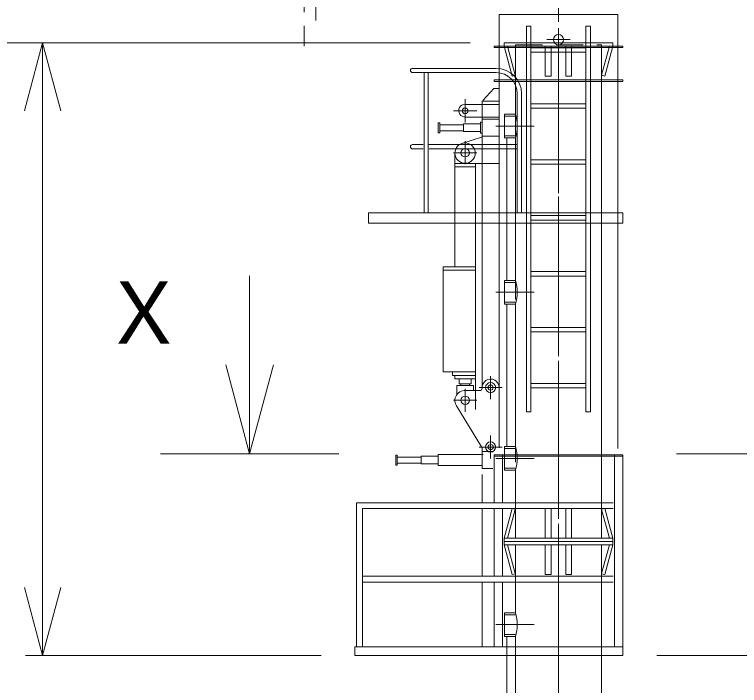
# Model space of a CAD drawing. Units: millimetres, scale not verified. Extents: x -26129 to 8851, y -24624 to 27521.
# Drawn here: x -23159 to -18884, y -1844 to 2114 of the extents above; entities that cross this region are included whole.
import ezdxf
from ezdxf.enums import TextEntityAlignment as Align

# ---------------------------------------------------------------- set-up
doc = ezdxf.new("R2010")
doc.units = ezdxf.units.MM
doc.header["$LTSCALE"] = 80
doc.linetypes.add('CHAIN2', pattern=[12, 9, -1, 1, -1])
doc.linetypes.add('DASHED2', pattern=[3, 2, -1])
for name, color, linetype, lineweight in [('0-0_0', 7, 'Continuous', 18), ('0-4_05 寸法', 7, 'Continuous', 18), ('0-5_10 当社外形線', 3, 'Continuous', 18), ('0-6_12 当社中心線', 3, 'CHAIN2', 18), ('0-7_13 当社破線', 3, 'DASHED2', 18)]:
    doc.layers.add(name, color=color, linetype=linetype, lineweight=lineweight)
doc.styles.add('ＭＳ ゴシック', font='')
doc.styles.get('ＭＳ ゴシック').set_extended_font_data('MS Gothic')

msp = doc.modelspace()

# ---------------------------------------------------------------- linework, layer by layer
at = {"layer": '0-0_0'}
for p, q in [((-21772.44, -477.56), (-21772.44, 572.44)), ((-21913.11, 47.44), (-21772.44, -477.56)), ((-21631.77, 47.44), (-21772.44, -477.56)), ((-21247.44, -477.56), (-22297.44, -477.56)), ((-18205.38, -477.56), (-19255.38, -477.56))]:
    msp.add_line(p, q, dxfattribs=at)
at = {"layer": '0-4_05 寸法'}
for p, q in [((-20471.74, 1945.57), (-24664.55, 1945.57)), ((-20471.74, 1945.57), (-24664.55, 1945.57)), ((-20471.74, 1945.57), (-23093.58, 1945.57)), ((-22993.58, 1945.57), (-22993.58, 1545.57)), ((-22993.58, 1545.57), (-22993.58, -1266.43)), ((-22993.58, -1666.43), (-22993.58, -1266.43)), ((-19951.74, -1527.81), (-19951.74, -2452.4)), ((-21351.74, -1666.43), (-23093.58, -1666.43)), ((-19371.74, -1666.43), (-14170.64, -1666.43))]:
    msp.add_line(p, q, dxfattribs=at)
for points in [[(-23100.76, 1545.57), (-22993.58, 1945.57), (-22886.4, 1545.57)], [(-22886.4, -1266.43), (-22993.58, -1666.43), (-23100.76, -1266.43)]]:
    msp.add_lwpolyline(points, dxfattribs=at)
at = {"layer": '0-5_10 当社外形線'}
for p, q in [((-20301.74, 2113.5), (-19601.74, 2113.5)), ((-20301.74, -442.84), (-20301.74, 2113.5)), ((-20301.74, 2113.5), (-19601.74, 2113.5)), ((-20301.74, -442.84), (-20301.74, 2113.5)), ((-19601.74, 2113.5), (-19601.74, -445.36)), ((-19601.74, 2113.5), (-19601.74, -445.36)), ((-20139.74, 2044.21), (-20113.74, 2044.21)), ((-20139.74, 2044.21), (-20139.74, -228.79)), ((-20139.74, 2044.21), (-20113.74, 2044.21)), ((-20139.74, 2044.21), (-20139.74, -228.79)), ((-20113.74, 2044.21), (-20113.74, -228.79)), ((-20113.74, 2044.21), (-20113.74, -228.79)), ((-19789.74, 2044.21), (-19789.74, 2015.04)), ((-19789.74, 724.29), (-19789.74, 2044.21)), ((-19789.74, 2044.21), (-19763.74, 2044.21)), ((-19789.74, 2044.21), (-19789.74, -228.79)), ((-19789.74, 2044.21), (-19789.74, 2015.04)), ((-19789.74, 724.29), (-19789.74, 2044.21)), ((-19789.74, 2044.21), (-19763.74, 2044.21)), ((-19789.74, 2044.21), (-19789.74, -228.79)), ((-19763.74, 2044.21), (-19763.74, 2015.04)), ((-19763.74, 724.29), (-19763.74, 2044.21)), ((-19763.74, 2044.21), (-19763.74, -228.79)), ((-19763.74, 2044.21), (-19763.74, 2015.04)), ((-19763.74, 724.29), (-19763.74, 2044.21)), ((-19763.74, 2044.21), (-19763.74, -228.79)), ((-20331.74, 1927.51), (-19571.74, 1927.51)), ((-20331.74, 1918.5), (-20331.74, 1927.51)), ((-20331.74, 1927.51), (-19571.74, 1927.51)), ((-20331.74, 1918.5), (-20331.74, 1927.51)), ((-20271.74, 1945.57), (-19631.74, 1945.57)), ((-20271.74, 1945.57), (-19631.74, 1945.57)), ((-20252.03, 1926.3), (-20206.27, 1756.31)), ((-20252.03, 1926.3), (-20206.27, 1756.31)), ((-20205.74, 1926.14), (-20205.74, 1525.72)), ((-20205.74, 1926.14), (-20205.74, 1525.72)), ((-20029.24, 1924.11), (-20029.24, 1750.57)), ((-20029.24, 1924.11), (-20029.24, 1750.57)), ((-19874.24, 1924.11), (-19874.24, 1750.57)), ((-19874.24, 1924.11), (-19874.24, 1750.57)), ((-19697.74, 1926.05), (-19697.74, -975.43)), ((-19697.74, 1926.05), (-19697.74, -975.43)), ((-19651.44, 1926.3), (-19697.21, 1756.31)), ((-19651.44, 1926.3), (-19697.21, 1756.31)), ((-19571.74, 1927.51), (-19571.74, 1918.5)), ((-19571.74, 1927.51), (-19571.74, 1918.5)), ((-20331.74, 1918.5), (-19571.74, 1918.5)), ((-20331.74, 1918.5), (-19571.74, 1918.5)), ((-20115.26, 1917.21), (-19792.89, 1917.21)), ((-20115.26, 1917.21), (-19792.89, 1917.21)), ((-20115.26, 1891.21), (-19792.89, 1891.21)), ((-20115.26, 1891.21), (-19792.89, 1891.21)), ((-20811.74, 1796), (-20319.24, 1796)), ((-20811.74, 1771), (-20319.24, 1771)), ((-20744.24, 1771), (-20744.24, 943.5)), ((-20719.24, 1771), (-20719.24, 943.5)), ((-20331.74, 1727.5), (-19571.74, 1727.5)), ((-20331.74, 1718.51), (-20331.74, 1727.5)), ((-20331.74, 1727.5), (-19571.74, 1727.5)), ((-20331.74, 1718.51), (-20331.74, 1727.5)), ((-20331.74, 1718.51), (-19571.74, 1718.51)), ((-20331.74, 1718.51), (-19571.74, 1718.51)), ((-19571.74, 1727.5), (-19571.74, 1718.51)), ((-19571.74, 1727.5), (-19571.74, 1718.51)), ((-20397.01, 1605.93), (-20332.15, 1678)), ((-20397.01, 1605.93), (-20332.15, 1678)), ((-20332.15, 1678), (-20303.75, 1678)), ((-20332.15, 1678), (-20303.75, 1678)), ((-20194.24, 1646), (-20194.24, 943.5)), ((-20169.24, 1646), (-20169.24, 943.5)), ((-20499.82, 1583), (-20303.75, 1583)), ((-20499.82, 1583), (-20303.75, 1583)), ((-20401.74, 1400.97), (-20401.74, 1603)), ((-20401.74, 1400.97), (-20401.74, 1603)), ((-20401.74, -92.28), (-20401.74, 1597.06)), ((-20401.74, -92.28), (-20401.74, 1597.06)), ((-20399.33, 1603), (-20303.75, 1603)), ((-20399.33, 1603), (-20303.75, 1603)), ((-20115.26, 1587.21), (-19792.89, 1587.21)), ((-20115.26, 1587.21), (-19792.89, 1587.21)), ((-20115.26, 1561.21), (-19792.89, 1561.21)), ((-20115.26, 1561.21), (-19792.89, 1561.21)), ((-20499.82, 1508), (-20303.75, 1508)), ((-20499.82, 1508), (-20303.75, 1508)), ((-20270.74, 1525.47), (-20206.56, 1525.47)), ((-20270.74, 1525.47), (-20206.56, 1525.47)), ((-20270.74, 1513.48), (-20206.56, 1513.48)), ((-20270.74, 1513.48), (-20206.56, 1513.48)), ((-20660.74, 1475.5), (-20651.74, 1475.5)), ((-20660.74, 1415.51), (-20660.74, 1475.5)), ((-20660.74, 1475.5), (-20651.74, 1475.5)), ((-20660.74, 1415.51), (-20660.74, 1475.5)), ((-20651.74, 1415.51), (-20651.74, 1475.5)), ((-20651.74, 1415.51), (-20651.74, 1475.5)), ((-20651.74, 1463.01), (-20512.55, 1463.01)), ((-20651.74, 1463.01), (-20512.55, 1463.01)), ((-20511.74, 1468), (-20412.88, 1468)), ((-20511.74, 1423), (-20511.74, 1468)), ((-20511.74, 1468), (-20412.88, 1468)), ((-20511.74, 1423), (-20511.74, 1468)), ((-20411.74, 1478.01), (-20401.62, 1478.01)), ((-20411.74, 1413.01), (-20411.74, 1478.01)), ((-20411.74, 1478.01), (-20401.62, 1478.01)), ((-20411.74, 1413.01), (-20411.74, 1478.01)), ((-20401.74, 1495.51), (-20303.28, 1495.51)), ((-20401.74, 1495.51), (-20303.28, 1495.51)), ((-20270.69, 1457.69), (-20270.69, 1397.69)), ((-20270.69, 1457.69), (-20270.69, 1397.69)), ((-20660.74, 1415.51), (-20651.74, 1415.51)), ((-20660.74, 1415.51), (-20651.74, 1415.51)), ((-20651.74, 1428), (-20512.55, 1428)), ((-20651.74, 1428), (-20512.55, 1428)), ((-20511.74, 1423), (-20412.88, 1423)), ((-20511.74, 1423), (-20412.88, 1423)), ((-20411.74, 1413.01), (-20401.62, 1413.01)), ((-20411.74, 1413.01), (-20401.62, 1413.01)), ((-20398.72, 1392.85), (-20520.71, 1353.45)), ((-20398.72, 1392.85), (-20520.71, 1353.45)), ((-20399.59, 1395.5), (-20303.28, 1395.5)), ((-20399.59, 1395.5), (-20303.28, 1395.5)), ((-20270.74, 1397.68), (-20207.95, 1397.68)), ((-20270.74, 1397.68), (-20207.95, 1397.68)), ((-20255.74, 1386.69), (-20255.74, 546.35)), ((-20255.74, 1386.69), (-20255.74, 546.35)), ((-20205.74, 1386.69), (-20205.74, 546.52)), ((-20205.74, 1386.69), (-20205.74, 546.52)), ((-20811.74, 1346), (-20749.01, 1346)), ((-20715.16, 1346), (-20194.24, 1346)), ((-20811.74, 1321), (-20748.73, 1321)), ((-20713.47, 1321), (-20194.24, 1321)), ((-20562.95, 1236.29), (-20562.95, 1295.46)), ((-20562.95, 1236.29), (-20562.95, 1295.46)), ((-20115.26, 1257.21), (-19792.89, 1257.21)), ((-20115.26, 1257.21), (-19792.89, 1257.21)), ((-20561.74, 1235.5), (-20305.34, 1235.5)), ((-20561.74, 629.82), (-20561.74, 1235.5)), ((-20561.74, 1235.5), (-20305.34, 1235.5)), ((-20561.74, 629.82), (-20561.74, 1235.5)), ((-20560.49, 1215.5), (-20442.15, 1215.5)), ((-20560.49, 1215.5), (-20442.15, 1215.5)), ((-20441.74, -215.8), (-20441.74, 1233.83)), ((-20441.74, -215.8), (-20441.74, 1233.83)), ((-20401.74, -89.48), (-20401.74, 1238.56)), ((-20401.74, -89.48), (-20401.74, 1238.56)), ((-20115.26, 1231.21), (-19792.89, 1231.21)), ((-20115.26, 1231.21), (-19792.89, 1231.21)), ((-19571.74, 943.57), (-19571.74, 883.57)), ((-20115.26, 927.21), (-19792.89, 927.21)), ((-20115.26, 927.21), (-19792.89, 927.21)), ((-20115.26, 901.21), (-19792.89, 901.21)), ((-20115.26, 901.21), (-19792.89, 901.21)), ((-19571.74, 883.57), (-21071.74, 883.57)), ((-20633.09, 605.5), (-20442.15, 605.5)), ((-20633.09, 605.5), (-20442.15, 605.5)), ((-20631.74, 625.5), (-20442.15, 625.5)), ((-20631.74, 5.5), (-20631.74, 625.5)), ((-20631.74, 625.5), (-20442.15, 625.5)), ((-20631.74, 5.5), (-20631.74, 625.5)), ((-20115.26, 597.21), (-19792.89, 597.21)), ((-20115.26, 597.21), (-19792.89, 597.21)), ((-20115.26, 571.21), (-19792.89, 571.21)), ((-20115.26, 571.21), (-19792.89, 571.21)), ((-20270.74, 545.48), (-20206.56, 545.48)), ((-20270.74, 545.48), (-20206.56, 545.48)), ((-20270.74, 533.48), (-20206.56, 533.48)), ((-20270.74, 533.48), (-20206.56, 533.48)), ((-20270.74, 533.47), (-20207.95, 533.47)), ((-20270.74, 533.47), (-20207.95, 533.47)), ((-20270.74, 417.67), (-20207.95, 417.67)), ((-20270.74, 417.67), (-20206.56, 417.67)), ((-20270.74, 417.67), (-20207.95, 417.67)), ((-20270.74, 417.67), (-20206.56, 417.67)), ((-20270.74, 405.67), (-20206.56, 405.67)), ((-20270.74, 405.67), (-20206.56, 405.67)), ((-20255.74, -435.54), (-20255.74, 404.8)), ((-20255.74, -435.54), (-20255.74, 404.8)), ((-20205.74, -434.89), (-20205.74, 404.63)), ((-20205.74, -434.89), (-20205.74, 404.63)), ((-20115.26, 267.21), (-19792.89, 267.21)), ((-20115.26, 267.21), (-19792.89, 267.21)), ((-20115.26, 241.21), (-19792.89, 241.21)), ((-20115.26, 241.21), (-19792.89, 241.21)), ((-20631.74, 5.5), (-20442.15, 5.5)), ((-20631.74, 5.5), (-20442.15, 5.5)), ((-20576.74, -14.5), (-20576.74, 5.66)), ((-20576.74, -14.5), (-20576.74, 5.66)), ((-20576.74, -14.5), (-20442.15, -14.5)), ((-20576.74, -14.5), (-20442.15, -14.5)), ((-20561.74, -34.5), (-20561.74, -14.79)), ((-20561.74, -34.5), (-20561.74, -14.79)), ((-20561.74, -34.5), (-20442.15, -34.5)), ((-20561.74, -34.5), (-20442.15, -34.5)), ((-20466.74, -34.22), (-20466.74, -64.5)), ((-20466.74, -34.22), (-20466.74, -64.5)), ((-20526.74, -63.87), (-20526.74, -73.08)), ((-20526.74, -63.87), (-20526.74, -73.08)), ((-20476.74, -63.87), (-20476.74, -73.08)), ((-20476.74, -63.87), (-20476.74, -73.08)), ((-20451.74, -74.48), (-20451.74, -104.77)), ((-20451.74, -74.48), (-20451.74, -104.77)), ((-20115.26, -62.79), (-19792.89, -62.79)), ((-20115.26, -62.79), (-19792.89, -62.79)), ((-20416.74, -104.48), (-20502.38, -104.48)), ((-20416.74, -104.48), (-20502.38, -104.48)), ((-20115.26, -88.79), (-19792.89, -88.79)), ((-20115.26, -88.79), (-19792.89, -88.79)), ((-20404.63, -436.35), (-20553.36, -195.08)), ((-20404.63, -436.35), (-20553.36, -195.08)), ((-20139.74, -228.79), (-20113.74, -228.79)), ((-20139.74, -228.79), (-20113.74, -228.79)), ((-19789.74, -228.79), (-19763.74, -228.79)), ((-19789.74, -228.79), (-19763.74, -228.79)), ((-20401.74, -564.5), (-20401.74, -438.33)), ((-20401.74, -564.5), (-20401.74, -438.33)), ((-20401.74, -464.5), (-20334.3, -464.5)), ((-20401.74, -464.5), (-20334.3, -464.5)), ((-20331.74, -447.71), (-20331.74, -447.5)), ((-20331.74, -447.71), (-20331.74, -447.5)), ((-20270.74, -446.53), (-20207.95, -446.53)), ((-20270.74, -446.53), (-20207.95, -446.53)), ((-20910.74, -484.5), (-20901.74, -484.5)), ((-20910.74, -544.5), (-20910.74, -484.5)), ((-20910.74, -484.5), (-20901.74, -484.5)), ((-20910.74, -544.5), (-20910.74, -484.5)), ((-20901.74, -544.5), (-20901.74, -484.5)), ((-20901.74, -544.5), (-20901.74, -484.5)), ((-20901.74, -497), (-20762.55, -497)), ((-20901.74, -497), (-20762.55, -497)), ((-20761.74, -492), (-20662.88, -492)), ((-20761.74, -537), (-20761.74, -492)), ((-20761.74, -492), (-20662.88, -492)), ((-20761.74, -537), (-20761.74, -492)), ((-20661.74, -547), (-20661.74, -482)), ((-20661.74, -482), (-20396.59, -482)), ((-20661.74, -547), (-20661.74, -482)), ((-20661.74, -482), (-20396.59, -482)), ((-19571.74, -482.43), (-20331.74, -482.43)), ((-19571.74, -482.43), (-20331.74, -482.43)), ((-20331.74, -766.43), (-20331.74, -482.64)), ((-20331.74, -766.43), (-20331.74, -482.64)), ((-19571.74, -491.42), (-20331.74, -491.42)), ((-19571.74, -491.42), (-20331.74, -491.42)), ((-20281.74, -766.43), (-20281.74, -482.64)), ((-20281.74, -766.43), (-20281.74, -482.64)), ((-20270.69, -502.3), (-20270.69, -562.31)), ((-20270.69, -502.3), (-20270.69, -562.31)), ((-19621.74, -482.43), (-19621.74, -1612.44)), ((-19621.74, -482.43), (-19621.74, -1612.44)), ((-19571.74, -482.43), (-19571.74, -1666.43)), ((-19571.74, -482.43), (-19571.74, -1666.43)), ((-20910.74, -544.5), (-20901.74, -544.5)), ((-20910.74, -544.5), (-20901.74, -544.5)), ((-20901.74, -532), (-20762.55, -532)), ((-20901.74, -532), (-20762.55, -532)), ((-20761.74, -537), (-20662.88, -537)), ((-20761.74, -537), (-20662.88, -537)), ((-20661.74, -547), (-20399.39, -547)), ((-20661.74, -547), (-20399.39, -547)), ((-20401.74, -564.5), (-20338.43, -564.5)), ((-20401.74, -564.5), (-20338.43, -564.5)), ((-20401.74, -598.38), (-20401.74, -766.43)), ((-20401.74, -598.38), (-20401.74, -766.43)), ((-20270.74, -562.33), (-20206.56, -562.33)), ((-20270.74, -562.33), (-20206.56, -562.33)), ((-20270.74, -574.33), (-20206.56, -574.33)), ((-20270.74, -574.33), (-20206.56, -574.33)), ((-20205.74, -975.13), (-20205.74, -575.1)), ((-20205.74, -975.13), (-20205.74, -575.1)), ((-21107.74, -800.43), (-21107.74, -1616.73)), ((-19628.38, -800.43), (-21107.74, -800.43)), ((-21107.74, -800.43), (-21107.74, -1616.73)), ((-19628.38, -800.43), (-21107.74, -800.43)), ((-20401.74, -801.08), (-20401.74, -1199.43)), ((-20401.74, -801.08), (-20401.74, -1199.43)), ((-20331.74, -1199.43), (-20331.74, -800.43)), ((-20331.74, -1199.43), (-20331.74, -800.43)), ((-20281.74, -1199.43), (-20281.74, -801.08)), ((-20281.74, -1199.43), (-20281.74, -801.08)), ((-20252.03, -975.15), (-20206.27, -805.16)), ((-20252.03, -975.15), (-20206.27, -805.16)), ((-20252.03, -975.15), (-20206.27, -805.16)), ((-20252.03, -975.15), (-20206.27, -805.16)), ((-20029.24, -972.96), (-20029.24, -799.43)), ((-20029.24, -972.96), (-20029.24, -799.43)), ((-20029.24, -972.96), (-20029.24, -799.43)), ((-20029.24, -972.96), (-20029.24, -799.43)), ((-19874.24, -972.96), (-19874.24, -799.43)), ((-19874.24, -972.96), (-19874.24, -799.43)), ((-19874.24, -972.96), (-19874.24, -799.43)), ((-19874.24, -972.96), (-19874.24, -799.43)), ((-19651.44, -975.15), (-19697.21, -805.16)), ((-19651.44, -975.15), (-19697.21, -805.16)), ((-19651.44, -975.15), (-19697.21, -805.16)), ((-19651.44, -975.15), (-19697.21, -805.16)), ((-20271.74, -994.43), (-19631.74, -994.43)), ((-20271.74, -994.43), (-19631.74, -994.43)), ((-20271.74, -994.43), (-19631.74, -994.43)), ((-20252.03, -1013.7), (-20206.27, -1183.69)), ((-20205.74, -1013.86), (-20205.74, -1414.28)), ((-20029.24, -1015.89), (-20029.24, -1189.43)), ((-19874.24, -1015.89), (-19874.24, -1189.43)), ((-19697.74, -1013.95), (-19697.74, -3915.43)), ((-19651.44, -1013.7), (-19697.21, -1183.69)), ((-19628.38, -1199.43), (-21107.74, -1199.43)), ((-19628.38, -1199.43), (-21107.74, -1199.43)), ((-19628.38, -1233.42), (-21107.74, -1233.42)), ((-19628.38, -1233.42), (-21107.74, -1233.42)), ((-20401.74, -1233.42), (-20401.74, -1616.42)), ((-20401.74, -1233.42), (-20401.74, -1616.42)), ((-20331.74, -1615.65), (-20331.74, -1233.42)), ((-20331.74, -1615.65), (-20331.74, -1233.42)), ((-20281.74, -1612.44), (-20281.74, -1234.35)), ((-20281.74, -1612.44), (-20281.74, -1234.35)), ((-20270.74, -1414.53), (-20206.56, -1414.53)), ((-20270.74, -1426.52), (-20206.56, -1426.52)), ((-20270.69, -1482.31), (-20270.69, -1542.31)), ((-20270.74, -1542.32), (-20207.95, -1542.32)), ((-20255.74, -1553.31), (-20255.74, -2393.65)), ((-20205.74, -1553.31), (-20205.74, -2393.48)), ((-21151.74, -1616.42), (-21151.74, -1666.43)), ((-19571.74, -1616.42), (-21151.74, -1616.42)), ((-21151.74, -1616.42), (-21151.74, -1666.43)), ((-19571.74, -1616.42), (-21151.74, -1616.42)), ((-19571.74, -1666.43), (-21151.74, -1666.43)), ((-19571.74, -1666.43), (-21151.74, -1666.43))]:
    msp.add_line(p, q, dxfattribs=at)
for points in [[(-20271.74, 1945.57), (-20271.74, 1926.57), (-19631.74, 1926.57)], [(-20271.74, 1945.57), (-20271.74, 1926.57), (-19631.74, 1926.57)], [(-20271.74, 1926.41), (-20224.43, 1750.68), (-20206.17, 1755.59)], [(-20271.74, 1926.41), (-20224.43, 1750.68), (-20206.17, 1755.59)], [(-19994.24, 1924.11), (-19994.24, 1750.57), (-20029.24, 1750.57)], [(-19994.24, 1924.11), (-19994.24, 1750.57), (-20029.24, 1750.57)], [(-19909.24, 1924.11), (-19909.24, 1750.57), (-19874.24, 1750.57)], [(-19909.24, 1924.11), (-19909.24, 1750.57), (-19874.24, 1750.57)], [(-19631.74, 1945.57), (-19631.74, 1926.41), (-19679.05, 1750.68), (-19697.31, 1755.59)], [(-19631.74, 1945.57), (-19631.74, 1926.41), (-19679.05, 1750.68), (-19697.31, 1755.59)], [(-20270.74, 1525.47), (-20270.74, 1385.67), (-20207.95, 1385.67)], [(-20270.74, 1525.47), (-20270.74, 1385.67), (-20207.95, 1385.67)], [(-19571.74, 943.57), (-21071.74, 943.57), (-21071.74, 883.57)], [(-20270.74, 545.48), (-20270.74, 405.67), (-20207.95, 405.67)], [(-20270.74, 405.67), (-20270.74, 545.48), (-20207.95, 545.48)], [(-20270.74, 545.48), (-20270.74, 405.67), (-20207.95, 405.67)], [(-20270.74, 405.67), (-20270.74, 545.48), (-20207.95, 545.48)], [(-20536.74, -34.22), (-20536.74, -64.5), (-20466.74, -64.5)], [(-20536.74, -34.22), (-20536.74, -64.5), (-20466.74, -64.5)], [(-20451.74, -74.48), (-20551.74, -74.48), (-20551.74, -128.29)], [(-20451.74, -74.48), (-20551.74, -74.48), (-20551.74, -128.29)], [(-20270.74, -574.33), (-20270.74, -434.53), (-20207.95, -434.53)], [(-20270.74, -574.33), (-20270.74, -434.53), (-20207.95, -434.53)], [(-19628.38, -766.43), (-21141.74, -766.43), (-21141.74, -1616.73)], [(-19628.38, -766.43), (-21141.74, -766.43), (-21141.74, -1616.73)], [(-20271.74, -975.26), (-20224.43, -799.53), (-20206.17, -804.44)], [(-20271.74, -975.26), (-20224.43, -799.53), (-20206.17, -804.44)], [(-20271.74, -975.26), (-20224.43, -799.53), (-20206.17, -804.44)], [(-20271.74, -975.26), (-20224.43, -799.53), (-20206.17, -804.44)], [(-19994.24, -972.96), (-19994.24, -799.43), (-20029.24, -799.43)], [(-19994.24, -972.96), (-19994.24, -799.43), (-20029.24, -799.43)], [(-19994.24, -972.96), (-19994.24, -799.43), (-20029.24, -799.43)], [(-19994.24, -972.96), (-19994.24, -799.43), (-20029.24, -799.43)], [(-19909.24, -972.96), (-19909.24, -799.43), (-19874.24, -799.43)], [(-19909.24, -972.96), (-19909.24, -799.43), (-19874.24, -799.43)], [(-19909.24, -972.96), (-19909.24, -799.43), (-19874.24, -799.43)], [(-19909.24, -972.96), (-19909.24, -799.43), (-19874.24, -799.43)], [(-19631.74, -994.43), (-19631.74, -975.26), (-19679.05, -799.53), (-19697.31, -804.44)], [(-19631.74, -994.43), (-19631.74, -975.26), (-19679.05, -799.53), (-19697.31, -804.44)], [(-19631.74, -994.43), (-19631.74, -975.26), (-19679.05, -799.53), (-19697.31, -804.44)], [(-19631.74, -994.43), (-19631.74, -975.26), (-19679.05, -799.53), (-19697.31, -804.44)], [(-20271.74, -994.43), (-20271.74, -975.43), (-19631.74, -975.43)], [(-20271.74, -994.43), (-20271.74, -975.43), (-19631.74, -975.43)], [(-20271.74, -994.43), (-20271.74, -975.43), (-19631.74, -975.43)], [(-20271.74, -994.43), (-20271.74, -975.43), (-19631.74, -975.43)], [(-20271.74, -994.43), (-20271.74, -1013.43), (-19631.74, -1013.43)], [(-20271.74, -1013.59), (-20224.43, -1189.32), (-20206.17, -1184.41)], [(-19994.24, -1015.89), (-19994.24, -1189.43), (-20029.24, -1189.43)], [(-19909.24, -1015.89), (-19909.24, -1189.43), (-19874.24, -1189.43)], [(-19631.74, -994.43), (-19631.74, -1013.59), (-19679.05, -1189.32), (-19697.31, -1184.41)], [(-20270.74, -1414.53), (-20270.74, -1554.33), (-20207.95, -1554.33)]]:
    msp.add_lwpolyline(points, dxfattribs=at)
for centre, radius in [((-19951.74, 1965.16), 30), ((-19951.74, 1965.16), 30), ((-20502, 1545.39), 17.5), ((-20502, 1545.39), 17.5), ((-20502.26, 1296.36), 60), ((-20502.26, 1296.36), 60), ((-20501.86, 1298.25), 25), ((-20501.86, 1298.25), 25), ((-20351.61, -87), 30), ((-20351.61, -87), 30), ((-20351.75, -87), 15), ((-20351.75, -87), 15), ((-20501.86, -161.75), 25), ((-20501.86, -161.75), 25), ((-20351.79, -437.1), 30), ((-20351.79, -437.1), 30), ((-20351.48, -437.41), 15), ((-20351.48, -437.41), 15)]:
    msp.add_circle(centre, radius, dxfattribs=at)
for centre, radius, start, end in [((-20811.74, 1783.5), 12.5, 90, 270), ((-20319.24, 1646), 150, 0, 90), ((-20319.24, 1646), 125, 0, 90), ((-20502, 1546.57), 37.5, 90.38093, 273.44444), ((-20502, 1546.57), 37.5, 90.38093, 273.44444), ((-20449.14, 1455.66), 254, 343.91213, 15.75348), ((-20449.14, 1455.66), 254, 343.91213, 15.75348), ((-20811.74, 1333.5), 12.5, 90, 270), ((-20449.14, 475.49), 254, 344.24652, 16.08786), ((-20449.14, 475.49), 254, 344.24652, 16.08786), ((-20449.14, 475.66), 254, 343.91213, 15.75348), ((-20449.14, 475.66), 254, 343.91213, 15.75348), ((-20351.33, -86.74), 50, 359.2647, 187.17597), ((-20351.33, -86.74), 50, 359.2647, 187.17597), ((-20502.26, -163.64), 60, 78.13429, 215.69966), ((-20502.26, -163.64), 60, 78.13429, 215.69966), ((-20416.74, -89.48), 15, 270, 0), ((-20416.74, -89.48), 15, 270, 0), ((-20449.14, -504.51), 254, 344.24652, 16.08786), ((-20449.14, -504.51), 254, 344.24652, 16.08786), ((-20449.14, -1484.34), 254, 343.91213, 15.75348)]:
    msp.add_arc(centre, radius, start, end, dxfattribs=at)
at = {"layer": '0-6_12 当社中心線'}
for p, q in [((-19951.74, 5830.55), (-19951.74, -11997.24)), ((-21451.74, 3967.33), (-21451.74, 1927.53)), ((-21381.74, 2724.54), (-21381.74, 2078.85)), ((-21381.74, 2724.54), (-21381.74, 2078.85)), ((-19951.74, 1897.06), (-19951.74, 2033.26)), ((-19951.74, 1897.06), (-19951.74, 2033.26)), ((-20019.84, 1965.16), (-19883.63, 1965.16)), ((-20019.84, 1965.16), (-19883.63, 1965.16)), ((-19951.74, -1820.68), (-19951.74, 1935.49)), ((-19951.74, -1820.68), (-19951.74, 1935.49)), ((-20502, 1477.29), (-20502, 1613.49)), ((-20502, 1477.29), (-20502, 1613.49)), ((-20570.11, 1545.39), (-20433.9, 1545.39)), ((-20570.11, 1545.39), (-20433.9, 1545.39)), ((-20320.35, 1455.57), (-20095.61, 1455.57)), ((-20320.35, 1455.57), (-20095.61, 1455.57)), ((-20501.86, 1230.15), (-20501.86, 1366.36)), ((-20501.86, 1230.15), (-20501.86, 1366.36)), ((-20569.97, 1298.25), (-20433.76, 1298.25)), ((-20569.97, 1298.25), (-20433.76, 1298.25)), ((-19951.74, 1039.5), (-19951.74, 710.53)), ((-20320.35, 475.57), (-20095.61, 475.57)), ((-20320.35, 475.57), (-20095.61, 475.57)), ((-20351.75, -155.11), (-20351.75, -18.9)), ((-20351.75, -155.11), (-20351.75, -18.9)), ((-20501.86, -229.85), (-20501.86, -93.64)), ((-20501.86, -229.85), (-20501.86, -93.64)), ((-20419.85, -87), (-20283.65, -87)), ((-20419.85, -87), (-20283.65, -87)), ((-20569.97, -161.75), (-20433.76, -161.75)), ((-20569.97, -161.75), (-20433.76, -161.75)), ((-20351.79, -505.2), (-20351.79, -369)), ((-20351.79, -505.2), (-20351.79, -369)), ((-20419.89, -437.1), (-20283.69, -437.1)), ((-20419.89, -437.1), (-20283.69, -437.1)), ((-20320.35, -504.43), (-20095.61, -504.43)), ((-20320.35, -504.43), (-20095.61, -504.43)), ((-20320.35, -1484.43), (-20095.61, -1484.43))]:
    msp.add_line(p, q, dxfattribs=at)
at = {"layer": '0-7_13 当社破線'}
msp.add_line((-19697.74, -766.43), (-19697.74, 1935.51), dxfattribs=at)
msp.add_line((-19697.74, -766.43), (-19697.74, 1935.51), dxfattribs=at)
msp.add_lwpolyline([(-20205.74, -766.43), (-20205.74, 1935.51), (-19697.74, 1935.51)], dxfattribs=at)
msp.add_lwpolyline([(-20205.74, -766.43), (-20205.74, 1935.51), (-19697.74, 1935.51)], dxfattribs=at)

# ---------------------------------------------------------------- texts
at = {"layer": '0-0_0', "style": 'ＭＳ ゴシック'}
msp.add_text('Ｘ', height=366.6, dxfattribs=at).set_placement((-22646.15, 62.67), align=Align.BOTTOM_LEFT)

doc.saveas('drawing.dxf')
